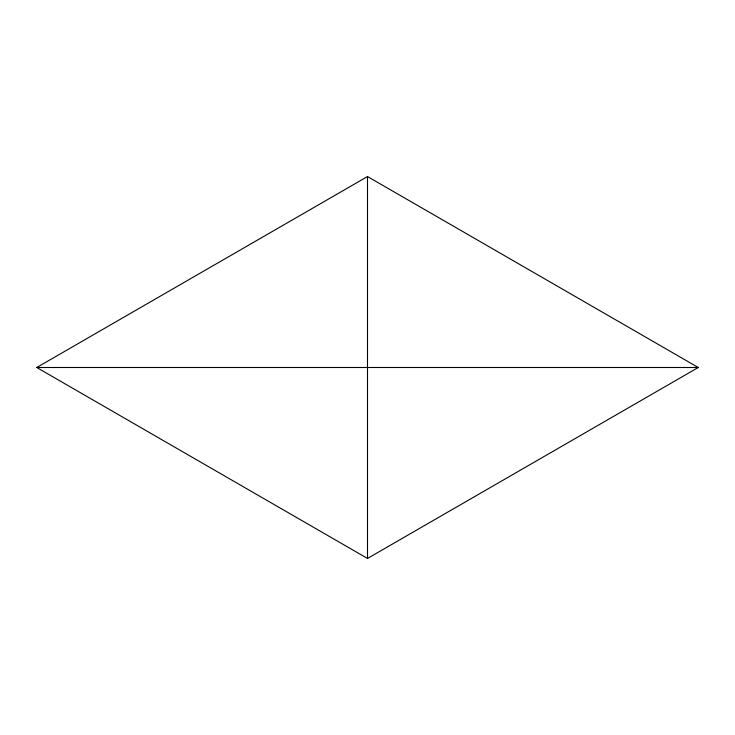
<?xml version="1.0" encoding="UTF-8"?>
<svg xmlns="http://www.w3.org/2000/svg" width="735" height="735" viewBox="0 0 735 735"><rect width="100%" height="100%" fill="white"/><g stroke="black" fill="none" stroke-linecap="round" stroke-linejoin="round"><path stroke-width="1.1" d="M36.75 367.5L367.5 176.547L698.25 367.5L367.5 558.453L36.75 367.5L698.25 367.5M367.5 176.547L367.5 558.453"/></g></svg>
